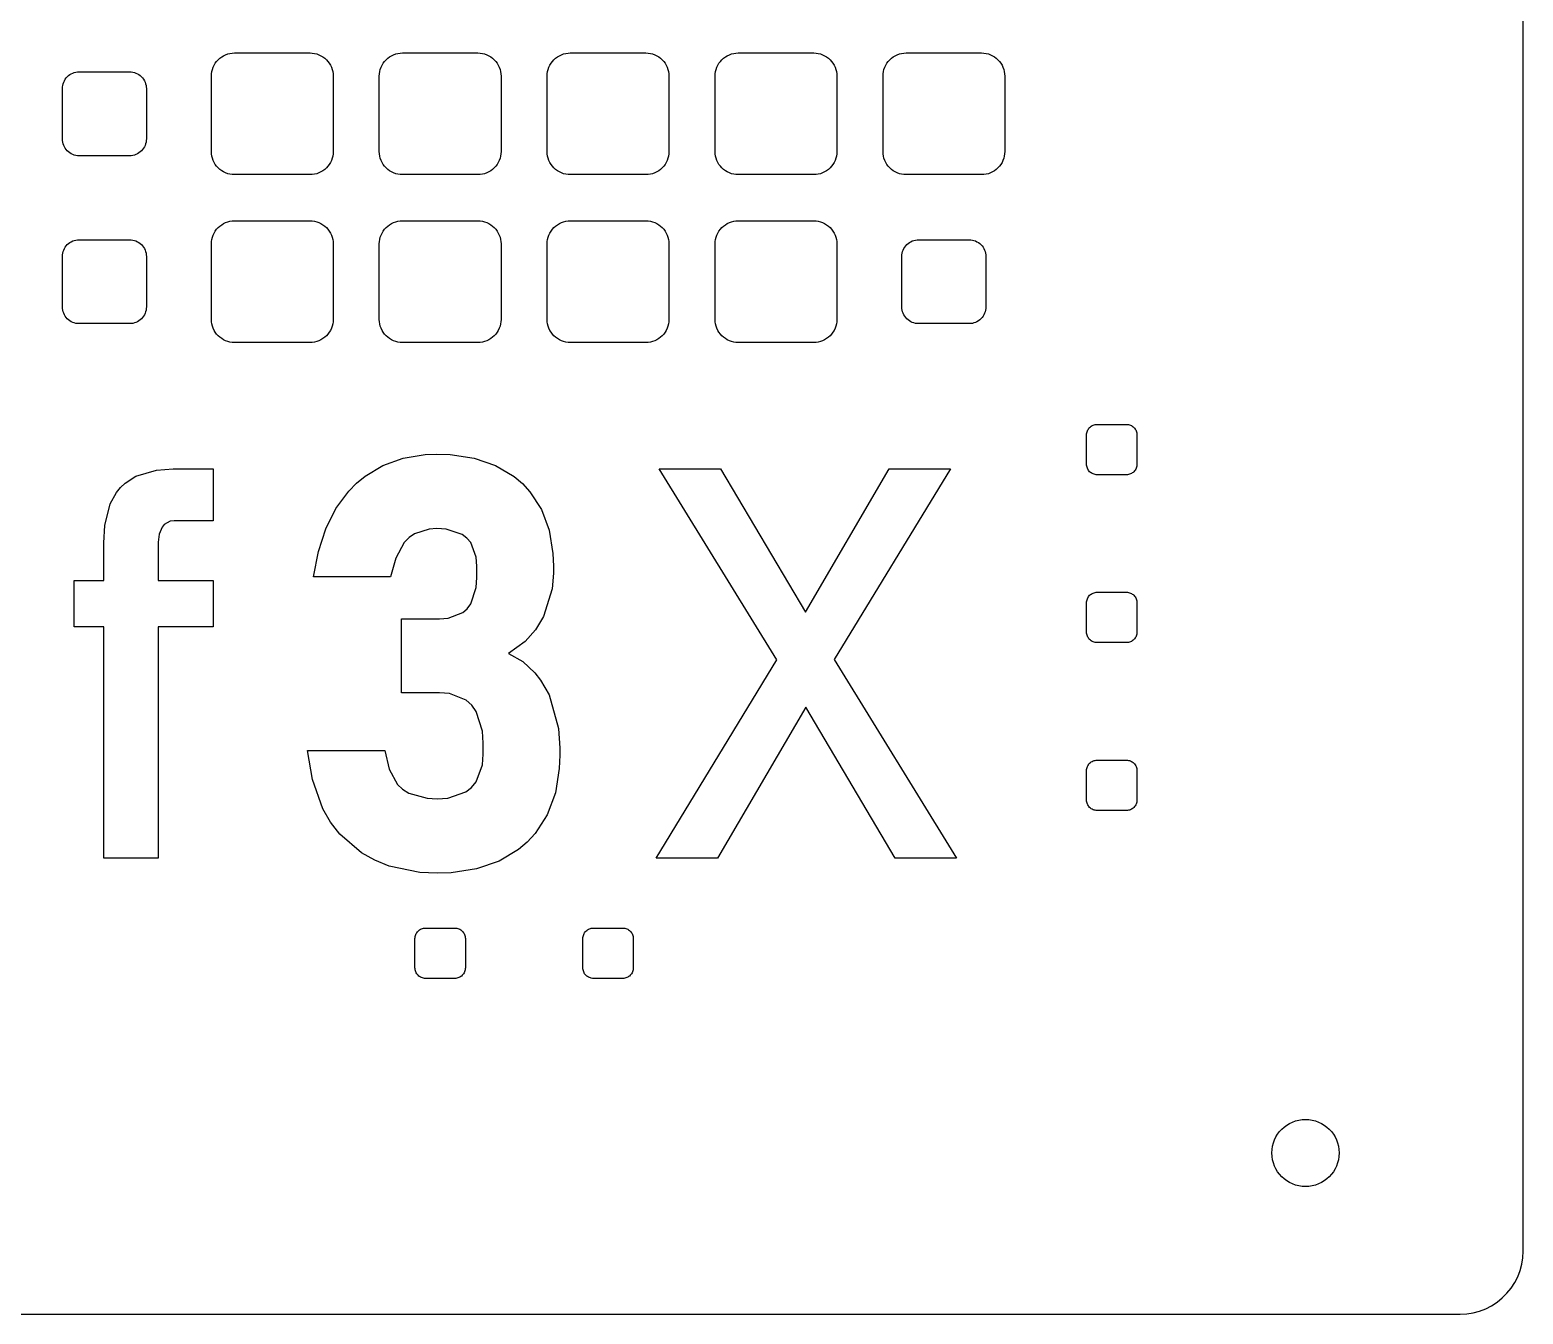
# Model space of a CAD drawing. Header units: millimetres. Extents: x 0 to 324, y 0 to 122.
# Drawn here: x 252.8 to 324, y 0 to 61.2 of the extents above; entities that cross this region are included whole.
import ezdxf

# ---------------------------------------------------------------- set-up
doc = ezdxf.new("R2010")
doc.units = ezdxf.units.MM
doc.layers.add('CUT', color=7, linetype='Continuous')

msp = doc.modelspace()

# ---------------------------------------------------------------- linework, layer by layer
at = {"layer": 'CUT'}
msp.add_lwpolyline([(166.92, 0), (321, 0), (321.314, 0.016), (321.624, 0.066), (321.927, 0.147), (322.22, 0.259), (322.5, 0.402), (322.763, 0.573), (323.007, 0.771), (323.229, 0.993), (323.427, 1.237), (323.598, 1.5), (323.741, 1.78), (323.853, 2.073), (323.934, 2.376), (323.984, 2.686), (324, 3), (324, 119.4)], dxfattribs=at)
for points in [[(266.2, 54.3), (262.6, 54.3), (262.492, 54.305), (262.385, 54.321), (262.281, 54.347), (262.179, 54.384), (262.081, 54.43), (261.989, 54.485), (261.902, 54.55), (261.822, 54.622), (261.75, 54.702), (261.685, 54.789), (261.63, 54.881), (261.584, 54.979), (261.547, 55.081), (261.521, 55.185), (261.505, 55.292), (261.5, 55.4), (261.5, 59), (261.505, 59.108), (261.521, 59.215), (261.547, 59.319), (261.584, 59.421), (261.63, 59.519), (261.685, 59.611), (261.75, 59.698), (261.822, 59.778), (261.902, 59.85), (261.989, 59.915), (262.081, 59.97), (262.179, 60.016), (262.281, 60.053), (262.385, 60.079), (262.492, 60.095), (262.6, 60.1), (266.2, 60.1), (266.308, 60.095), (266.415, 60.079), (266.519, 60.053), (266.621, 60.016), (266.719, 59.97), (266.811, 59.915), (266.898, 59.85), (266.978, 59.778), (267.05, 59.698), (267.115, 59.611), (267.17, 59.519), (267.216, 59.421), (267.253, 59.319), (267.279, 59.215), (267.295, 59.108), (267.3, 59), (267.3, 55.4), (267.295, 55.292), (267.279, 55.185), (267.253, 55.081), (267.216, 54.979), (267.17, 54.881), (267.115, 54.789), (267.05, 54.702), (266.978, 54.622), (266.898, 54.55), (266.811, 54.485), (266.719, 54.43), (266.621, 54.384), (266.519, 54.347), (266.415, 54.321), (266.308, 54.305)], [(274.308, 54.305), (274.2, 54.3), (270.6, 54.3), (270.492, 54.305), (270.385, 54.321), (270.281, 54.347), (270.179, 54.384), (270.081, 54.43), (269.989, 54.485), (269.902, 54.55), (269.822, 54.622), (269.75, 54.702), (269.685, 54.789), (269.63, 54.881), (269.584, 54.979), (269.547, 55.081), (269.521, 55.185), (269.505, 55.292), (269.5, 55.4), (269.5, 59), (269.505, 59.108), (269.521, 59.215), (269.547, 59.319), (269.584, 59.421), (269.63, 59.519), (269.685, 59.611), (269.75, 59.698), (269.822, 59.778), (269.902, 59.85), (269.989, 59.915), (270.081, 59.97), (270.179, 60.016), (270.281, 60.053), (270.385, 60.079), (270.492, 60.095), (270.6, 60.1), (274.2, 60.1), (274.308, 60.095), (274.415, 60.079), (274.519, 60.053), (274.621, 60.016), (274.719, 59.97), (274.811, 59.915), (274.898, 59.85), (274.978, 59.778), (275.05, 59.698), (275.115, 59.611), (275.17, 59.519), (275.216, 59.421), (275.253, 59.319), (275.279, 59.215), (275.295, 59.108), (275.3, 59), (275.3, 55.4), (275.295, 55.292), (275.279, 55.185), (275.253, 55.081), (275.216, 54.979), (275.17, 54.881), (275.115, 54.789), (275.05, 54.702), (274.978, 54.622), (274.898, 54.55), (274.811, 54.485), (274.719, 54.43), (274.621, 54.384), (274.519, 54.347), (274.415, 54.321)], [(282.2, 54.3), (278.6, 54.3), (278.492, 54.305), (278.385, 54.321), (278.281, 54.347), (278.179, 54.384), (278.081, 54.43), (277.989, 54.485), (277.902, 54.55), (277.822, 54.622), (277.75, 54.702), (277.685, 54.789), (277.63, 54.881), (277.584, 54.979), (277.547, 55.081), (277.521, 55.185), (277.505, 55.292), (277.5, 55.4), (277.5, 59), (277.505, 59.108), (277.521, 59.215), (277.547, 59.319), (277.584, 59.421), (277.63, 59.519), (277.685, 59.611), (277.75, 59.698), (277.822, 59.778), (277.902, 59.85), (277.989, 59.915), (278.081, 59.97), (278.179, 60.016), (278.281, 60.053), (278.385, 60.079), (278.492, 60.095), (278.6, 60.1), (282.2, 60.1), (282.308, 60.095), (282.415, 60.079), (282.519, 60.053), (282.621, 60.016), (282.719, 59.97), (282.811, 59.915), (282.898, 59.85), (282.978, 59.778), (283.05, 59.698), (283.115, 59.611), (283.17, 59.519), (283.216, 59.421), (283.253, 59.319), (283.279, 59.215), (283.295, 59.108), (283.3, 59), (283.3, 55.4), (283.295, 55.292), (283.279, 55.185), (283.253, 55.081), (283.216, 54.979), (283.17, 54.881), (283.115, 54.789), (283.05, 54.702), (282.978, 54.622), (282.898, 54.55), (282.811, 54.485), (282.719, 54.43), (282.621, 54.384), (282.519, 54.347), (282.415, 54.321), (282.308, 54.305)], [(290.308, 54.305), (290.2, 54.3), (286.6, 54.3), (286.492, 54.305), (286.385, 54.321), (286.281, 54.347), (286.179, 54.384), (286.081, 54.43), (285.989, 54.485), (285.902, 54.55), (285.822, 54.622), (285.75, 54.702), (285.685, 54.789), (285.63, 54.881), (285.584, 54.979), (285.547, 55.081), (285.521, 55.185), (285.505, 55.292), (285.5, 55.4), (285.5, 59), (285.505, 59.108), (285.521, 59.215), (285.547, 59.319), (285.584, 59.421), (285.63, 59.519), (285.685, 59.611), (285.75, 59.698), (285.822, 59.778), (285.902, 59.85), (285.989, 59.915), (286.081, 59.97), (286.179, 60.016), (286.281, 60.053), (286.385, 60.079), (286.492, 60.095), (286.6, 60.1), (290.2, 60.1), (290.308, 60.095), (290.415, 60.079), (290.519, 60.053), (290.621, 60.016), (290.719, 59.97), (290.811, 59.915), (290.898, 59.85), (290.978, 59.778), (291.05, 59.698), (291.115, 59.611), (291.17, 59.519), (291.216, 59.421), (291.253, 59.319), (291.279, 59.215), (291.295, 59.108), (291.3, 59), (291.3, 55.4), (291.295, 55.292), (291.279, 55.185), (291.253, 55.081), (291.216, 54.979), (291.17, 54.881), (291.115, 54.789), (291.05, 54.702), (290.978, 54.622), (290.898, 54.55), (290.811, 54.485), (290.719, 54.43), (290.621, 54.384), (290.519, 54.347), (290.415, 54.321)], [(298.2, 54.3), (294.6, 54.3), (294.492, 54.305), (294.385, 54.321), (294.281, 54.347), (294.179, 54.384), (294.081, 54.43), (293.989, 54.485), (293.902, 54.55), (293.822, 54.622), (293.75, 54.702), (293.685, 54.789), (293.63, 54.881), (293.584, 54.979), (293.547, 55.081), (293.521, 55.185), (293.505, 55.292), (293.5, 55.4), (293.5, 59), (293.505, 59.108), (293.521, 59.215), (293.547, 59.319), (293.584, 59.421), (293.63, 59.519), (293.685, 59.611), (293.75, 59.698), (293.822, 59.778), (293.902, 59.85), (293.989, 59.915), (294.081, 59.97), (294.179, 60.016), (294.281, 60.053), (294.385, 60.079), (294.492, 60.095), (294.6, 60.1), (298.2, 60.1), (298.308, 60.095), (298.415, 60.079), (298.519, 60.053), (298.621, 60.016), (298.719, 59.97), (298.811, 59.915), (298.898, 59.85), (298.978, 59.778), (299.05, 59.698), (299.115, 59.611), (299.17, 59.519), (299.216, 59.421), (299.253, 59.319), (299.279, 59.215), (299.295, 59.108), (299.3, 59), (299.3, 55.4), (299.295, 55.292), (299.279, 55.185), (299.253, 55.081), (299.216, 54.979), (299.17, 54.881), (299.115, 54.789), (299.05, 54.702), (298.978, 54.622), (298.898, 54.55), (298.811, 54.485), (298.719, 54.43), (298.621, 54.384), (298.519, 54.347), (298.415, 54.321), (298.308, 54.305)], [(257.6, 55.2), (255.2, 55.2), (255.122, 55.204), (255.044, 55.215), (254.968, 55.234), (254.894, 55.261), (254.823, 55.294), (254.756, 55.335), (254.692, 55.382), (254.634, 55.434), (254.582, 55.492), (254.535, 55.556), (254.494, 55.623), (254.461, 55.694), (254.434, 55.768), (254.415, 55.844), (254.404, 55.922), (254.4, 56), (254.4, 58.4), (254.404, 58.478), (254.415, 58.556), (254.434, 58.632), (254.461, 58.706), (254.494, 58.777), (254.535, 58.844), (254.582, 58.908), (254.634, 58.966), (254.692, 59.018), (254.756, 59.065), (254.823, 59.106), (254.894, 59.139), (254.968, 59.166), (255.044, 59.185), (255.122, 59.196), (255.2, 59.2), (257.6, 59.2), (257.678, 59.196), (257.756, 59.185), (257.832, 59.166), (257.906, 59.139), (257.977, 59.106), (258.044, 59.065), (258.108, 59.018), (258.166, 58.966), (258.218, 58.908), (258.265, 58.844), (258.306, 58.777), (258.339, 58.706), (258.366, 58.632), (258.385, 58.556), (258.396, 58.478), (258.4, 58.4), (258.4, 56), (258.396, 55.922), (258.385, 55.844), (258.366, 55.768), (258.339, 55.694), (258.306, 55.623), (258.265, 55.556), (258.218, 55.492), (258.166, 55.434), (258.108, 55.382), (258.044, 55.335), (257.977, 55.294), (257.906, 55.261), (257.832, 55.234), (257.756, 55.215), (257.678, 55.204)], [(266.2, 46.3), (262.6, 46.3), (262.492, 46.305), (262.385, 46.321), (262.281, 46.347), (262.179, 46.384), (262.081, 46.43), (261.989, 46.485), (261.902, 46.55), (261.822, 46.622), (261.75, 46.702), (261.685, 46.789), (261.63, 46.881), (261.584, 46.979), (261.547, 47.081), (261.521, 47.185), (261.505, 47.292), (261.5, 47.4), (261.5, 51), (261.505, 51.108), (261.521, 51.215), (261.547, 51.319), (261.584, 51.421), (261.63, 51.519), (261.685, 51.611), (261.75, 51.698), (261.822, 51.778), (261.902, 51.85), (261.989, 51.915), (262.081, 51.97), (262.179, 52.016), (262.281, 52.053), (262.385, 52.079), (262.492, 52.095), (262.6, 52.1), (266.2, 52.1), (266.308, 52.095), (266.415, 52.079), (266.519, 52.053), (266.621, 52.016), (266.719, 51.97), (266.811, 51.915), (266.898, 51.85), (266.978, 51.778), (267.05, 51.698), (267.115, 51.611), (267.17, 51.519), (267.216, 51.421), (267.253, 51.319), (267.279, 51.215), (267.295, 51.108), (267.3, 51), (267.3, 47.4), (267.295, 47.292), (267.279, 47.185), (267.253, 47.081), (267.216, 46.979), (267.17, 46.881), (267.115, 46.789), (267.05, 46.702), (266.978, 46.622), (266.898, 46.55), (266.811, 46.485), (266.719, 46.43), (266.621, 46.384), (266.519, 46.347), (266.415, 46.321), (266.308, 46.305)], [(274.308, 46.305), (274.2, 46.3), (270.6, 46.3), (270.492, 46.305), (270.385, 46.321), (270.281, 46.347), (270.179, 46.384), (270.081, 46.43), (269.989, 46.485), (269.902, 46.55), (269.822, 46.622), (269.75, 46.702), (269.685, 46.789), (269.63, 46.881), (269.584, 46.979), (269.547, 47.081), (269.521, 47.185), (269.505, 47.292), (269.5, 47.4), (269.5, 51), (269.505, 51.108), (269.521, 51.215), (269.547, 51.319), (269.584, 51.421), (269.63, 51.519), (269.685, 51.611), (269.75, 51.698), (269.822, 51.778), (269.902, 51.85), (269.989, 51.915), (270.081, 51.97), (270.179, 52.016), (270.281, 52.053), (270.385, 52.079), (270.492, 52.095), (270.6, 52.1), (274.2, 52.1), (274.308, 52.095), (274.415, 52.079), (274.519, 52.053), (274.621, 52.016), (274.719, 51.97), (274.811, 51.915), (274.898, 51.85), (274.978, 51.778), (275.05, 51.698), (275.115, 51.611), (275.17, 51.519), (275.216, 51.421), (275.253, 51.319), (275.279, 51.215), (275.295, 51.108), (275.3, 51), (275.3, 47.4), (275.295, 47.292), (275.279, 47.185), (275.253, 47.081), (275.216, 46.979), (275.17, 46.881), (275.115, 46.789), (275.05, 46.702), (274.978, 46.622), (274.898, 46.55), (274.811, 46.485), (274.719, 46.43), (274.621, 46.384), (274.519, 46.347), (274.415, 46.321)], [(282.2, 46.3), (278.6, 46.3), (278.492, 46.305), (278.385, 46.321), (278.281, 46.347), (278.179, 46.384), (278.081, 46.43), (277.989, 46.485), (277.902, 46.55), (277.822, 46.622), (277.75, 46.702), (277.685, 46.789), (277.63, 46.881), (277.584, 46.979), (277.547, 47.081), (277.521, 47.185), (277.505, 47.292), (277.5, 47.4), (277.5, 51), (277.505, 51.108), (277.521, 51.215), (277.547, 51.319), (277.584, 51.421), (277.63, 51.519), (277.685, 51.611), (277.75, 51.698), (277.822, 51.778), (277.902, 51.85), (277.989, 51.915), (278.081, 51.97), (278.179, 52.016), (278.281, 52.053), (278.385, 52.079), (278.492, 52.095), (278.6, 52.1), (282.2, 52.1), (282.308, 52.095), (282.415, 52.079), (282.519, 52.053), (282.621, 52.016), (282.719, 51.97), (282.811, 51.915), (282.898, 51.85), (282.978, 51.778), (283.05, 51.698), (283.115, 51.611), (283.17, 51.519), (283.216, 51.421), (283.253, 51.319), (283.279, 51.215), (283.295, 51.108), (283.3, 51), (283.3, 47.4), (283.295, 47.292), (283.279, 47.185), (283.253, 47.081), (283.216, 46.979), (283.17, 46.881), (283.115, 46.789), (283.05, 46.702), (282.978, 46.622), (282.898, 46.55), (282.811, 46.485), (282.719, 46.43), (282.621, 46.384), (282.519, 46.347), (282.415, 46.321), (282.308, 46.305)], [(290.2, 46.3), (286.6, 46.3), (286.492, 46.305), (286.385, 46.321), (286.281, 46.347), (286.179, 46.384), (286.081, 46.43), (285.989, 46.485), (285.902, 46.55), (285.822, 46.622), (285.75, 46.702), (285.685, 46.789), (285.63, 46.881), (285.584, 46.979), (285.547, 47.081), (285.521, 47.185), (285.505, 47.292), (285.5, 47.4), (285.5, 51), (285.505, 51.108), (285.521, 51.215), (285.547, 51.319), (285.584, 51.421), (285.63, 51.519), (285.685, 51.611), (285.75, 51.698), (285.822, 51.778), (285.902, 51.85), (285.989, 51.915), (286.081, 51.97), (286.179, 52.016), (286.281, 52.053), (286.385, 52.079), (286.492, 52.095), (286.6, 52.1), (290.2, 52.1), (290.308, 52.095), (290.415, 52.079), (290.519, 52.053), (290.621, 52.016), (290.719, 51.97), (290.811, 51.915), (290.898, 51.85), (290.978, 51.778), (291.05, 51.698), (291.115, 51.611), (291.17, 51.519), (291.216, 51.421), (291.253, 51.319), (291.279, 51.215), (291.295, 51.108), (291.3, 51), (291.3, 47.4), (291.295, 47.292), (291.279, 47.185), (291.253, 47.081), (291.216, 46.979), (291.17, 46.881), (291.115, 46.789), (291.05, 46.702), (290.978, 46.622), (290.898, 46.55), (290.811, 46.485), (290.719, 46.43), (290.621, 46.384), (290.519, 46.347), (290.415, 46.321), (290.308, 46.305)], [(257.6, 47.2), (255.2, 47.2), (255.122, 47.204), (255.044, 47.215), (254.968, 47.234), (254.894, 47.261), (254.823, 47.294), (254.756, 47.335), (254.692, 47.382), (254.634, 47.434), (254.582, 47.492), (254.535, 47.556), (254.494, 47.623), (254.461, 47.694), (254.434, 47.768), (254.415, 47.844), (254.404, 47.922), (254.4, 48), (254.4, 50.4), (254.404, 50.478), (254.415, 50.556), (254.434, 50.632), (254.461, 50.706), (254.494, 50.777), (254.535, 50.844), (254.582, 50.908), (254.634, 50.966), (254.692, 51.018), (254.756, 51.065), (254.823, 51.106), (254.894, 51.139), (254.968, 51.166), (255.044, 51.185), (255.122, 51.196), (255.2, 51.2), (257.6, 51.2), (257.678, 51.196), (257.756, 51.185), (257.832, 51.166), (257.906, 51.139), (257.977, 51.106), (258.044, 51.065), (258.108, 51.018), (258.166, 50.966), (258.218, 50.908), (258.265, 50.844), (258.306, 50.777), (258.339, 50.706), (258.366, 50.632), (258.385, 50.556), (258.396, 50.478), (258.4, 50.4), (258.4, 48), (258.396, 47.922), (258.385, 47.844), (258.366, 47.768), (258.339, 47.694), (258.306, 47.623), (258.265, 47.556), (258.218, 47.492), (258.166, 47.434), (258.108, 47.382), (258.044, 47.335), (257.977, 47.294), (257.906, 47.261), (257.832, 47.234), (257.756, 47.215), (257.678, 47.204)], [(297.6, 47.2), (295.2, 47.2), (295.122, 47.204), (295.044, 47.215), (294.968, 47.234), (294.894, 47.261), (294.823, 47.294), (294.756, 47.335), (294.692, 47.382), (294.634, 47.434), (294.582, 47.492), (294.535, 47.556), (294.494, 47.623), (294.461, 47.694), (294.434, 47.768), (294.415, 47.844), (294.404, 47.922), (294.4, 48), (294.4, 50.4), (294.404, 50.478), (294.415, 50.556), (294.434, 50.632), (294.461, 50.706), (294.494, 50.777), (294.535, 50.844), (294.582, 50.908), (294.634, 50.966), (294.692, 51.018), (294.756, 51.065), (294.823, 51.106), (294.894, 51.139), (294.968, 51.166), (295.044, 51.185), (295.122, 51.196), (295.2, 51.2), (297.6, 51.2), (297.678, 51.196), (297.756, 51.185), (297.832, 51.166), (297.906, 51.139), (297.977, 51.106), (298.044, 51.065), (298.108, 51.018), (298.166, 50.966), (298.218, 50.908), (298.265, 50.844), (298.306, 50.777), (298.339, 50.706), (298.366, 50.632), (298.385, 50.556), (298.396, 50.478), (298.4, 50.4), (298.4, 48), (298.396, 47.922), (298.385, 47.844), (298.366, 47.768), (298.339, 47.694), (298.306, 47.623), (298.265, 47.556), (298.218, 47.492), (298.166, 47.434), (298.108, 47.382), (298.044, 47.335), (297.977, 47.294), (297.906, 47.261), (297.832, 47.234), (297.756, 47.215), (297.678, 47.204)], [(305.1, 40), (303.7, 40), (303.651, 40.002), (303.602, 40.01), (303.555, 40.022), (303.509, 40.038), (303.464, 40.059), (303.422, 40.084), (303.383, 40.113), (303.346, 40.146), (303.313, 40.183), (303.284, 40.222), (303.259, 40.264), (303.238, 40.309), (303.222, 40.355), (303.21, 40.402), (303.202, 40.451), (303.2, 40.5), (303.2, 41.9), (303.202, 41.949), (303.21, 41.998), (303.222, 42.045), (303.238, 42.091), (303.259, 42.136), (303.284, 42.178), (303.313, 42.217), (303.346, 42.254), (303.383, 42.287), (303.422, 42.316), (303.464, 42.341), (303.509, 42.362), (303.555, 42.378), (303.602, 42.39), (303.651, 42.398), (303.7, 42.4), (305.1, 42.4), (305.149, 42.398), (305.198, 42.39), (305.245, 42.378), (305.291, 42.362), (305.336, 42.341), (305.378, 42.316), (305.417, 42.287), (305.454, 42.254), (305.487, 42.217), (305.516, 42.178), (305.541, 42.136), (305.562, 42.091), (305.578, 42.045), (305.59, 41.998), (305.598, 41.949), (305.6, 41.9), (305.6, 40.5), (305.598, 40.451), (305.59, 40.402), (305.578, 40.355), (305.562, 40.309), (305.541, 40.264), (305.516, 40.222), (305.487, 40.183), (305.454, 40.146), (305.417, 40.113), (305.378, 40.084), (305.336, 40.059), (305.291, 40.038), (305.245, 40.022), (305.198, 40.01), (305.149, 40.002)], [(274.452, 27.208), (274.415, 27.784), (274.12, 28.719), (273.905, 29.021), (273.646, 29.253), (272.849, 29.569), (272.365, 29.609), (270.55, 29.609), (270.55, 33.13), (272.365, 33.13), (272.787, 33.163), (273.476, 33.428), (273.688, 33.612), (273.863, 33.854), (274.114, 34.633), (274.146, 35.111), (274.146, 35.65), (274.113, 36.072), (273.854, 36.766), (273.673, 36.983), (273.441, 37.158), (272.691, 37.41), (272.248, 37.44), (271.877, 37.413), (271.174, 37.179), (270.917, 37.005), (270.692, 36.777), (270.285, 36.02), (270.04, 35.135), (266.362, 35.135), (266.61, 36.346), (266.951, 37.428), (267.431, 38.394), (268.045, 39.219), (268.416, 39.594), (268.82, 39.929), (269.675, 40.448), (270.639, 40.796), (271.68, 40.966), (272.246, 40.988), (272.877, 40.967), (274.016, 40.797), (275.04, 40.448), (275.918, 39.922), (276.32, 39.577), (276.679, 39.191), (277.228, 38.344), (277.594, 37.352), (277.772, 36.251), (277.794, 35.651), (277.794, 35.317), (277.741, 34.566), (277.326, 33.237), (276.939, 32.609), (276.456, 32.051), (275.657, 31.484), (276.333, 31.101), (276.909, 30.553), (277.173, 30.217), (277.591, 29.506), (278.043, 27.903), (278.1, 26.971), (278.1, 26.639), (278.077, 26.006), (277.889, 24.843), (277.504, 23.797), (276.926, 22.903), (276.549, 22.497), (276.128, 22.135), (275.204, 21.581), (274.125, 21.213), (272.923, 21.035), (272.256, 21.012), (271.433, 21.05), (269.971, 21.352), (269.282, 21.63), (268.646, 21.988), (267.619, 22.875), (267.179, 23.448), (266.813, 24.085), (266.324, 25.472), (266.071, 26.865), (269.766, 26.865), (269.969, 25.97), (270.365, 25.234), (270.605, 25.013), (270.91, 24.833), (271.774, 24.589), (272.257, 24.56), (272.762, 24.595), (273.617, 24.889), (273.895, 25.1), (274.113, 25.366), (274.414, 26.184), (274.452, 26.681)], [(258.968, 34.968), (261.585, 34.968), (261.585, 32.747), (258.968, 32.747), (258.968, 21.726), (256.368, 21.726), (256.368, 32.747), (254.964, 32.747), (254.964, 34.968), (256.368, 34.968), (256.368, 36.763), (256.418, 37.584), (256.682, 38.611), (256.984, 39.159), (257.172, 39.392), (257.387, 39.599), (257.9, 39.929), (258.879, 40.219), (259.67, 40.274), (261.585, 40.274), (261.585, 37.8), (259.723, 37.8), (259.539, 37.781), (259.251, 37.63), (259.148, 37.498), (259.013, 37.173), (258.968, 36.792)], [(282.689, 21.726), (288.447, 31.185), (282.84, 40.274), (285.763, 40.274), (289.805, 33.458), (293.796, 40.274), (296.718, 40.274), (291.174, 31.199), (297, 21.726), (294.077, 21.726), (289.819, 28.926), (285.608, 21.726)], [(305.149, 32.002), (305.1, 32), (303.7, 32), (303.651, 32.002), (303.602, 32.01), (303.555, 32.022), (303.509, 32.038), (303.464, 32.059), (303.422, 32.084), (303.383, 32.113), (303.346, 32.146), (303.313, 32.183), (303.284, 32.222), (303.259, 32.264), (303.238, 32.309), (303.222, 32.355), (303.21, 32.402), (303.202, 32.451), (303.2, 32.5), (303.2, 33.9), (303.202, 33.949), (303.21, 33.998), (303.222, 34.045), (303.238, 34.091), (303.259, 34.136), (303.284, 34.178), (303.313, 34.217), (303.346, 34.254), (303.383, 34.287), (303.422, 34.316), (303.464, 34.341), (303.509, 34.362), (303.555, 34.378), (303.602, 34.39), (303.651, 34.398), (303.7, 34.4), (305.1, 34.4), (305.149, 34.398), (305.198, 34.39), (305.245, 34.378), (305.291, 34.362), (305.336, 34.341), (305.378, 34.316), (305.417, 34.287), (305.454, 34.254), (305.487, 34.217), (305.516, 34.178), (305.541, 34.136), (305.562, 34.091), (305.578, 34.045), (305.59, 33.998), (305.598, 33.949), (305.6, 33.9), (305.6, 32.5), (305.598, 32.451), (305.59, 32.402), (305.578, 32.355), (305.562, 32.309), (305.541, 32.264), (305.516, 32.222), (305.487, 32.183), (305.454, 32.146), (305.417, 32.113), (305.378, 32.084), (305.336, 32.059), (305.291, 32.038), (305.245, 32.022), (305.198, 32.01)], [(305.149, 24.002), (305.1, 24), (303.7, 24), (303.651, 24.002), (303.602, 24.01), (303.555, 24.022), (303.509, 24.038), (303.464, 24.059), (303.422, 24.084), (303.383, 24.113), (303.346, 24.146), (303.313, 24.183), (303.284, 24.222), (303.259, 24.264), (303.238, 24.309), (303.222, 24.355), (303.21, 24.402), (303.202, 24.451), (303.2, 24.5), (303.2, 25.9), (303.202, 25.949), (303.21, 25.998), (303.222, 26.045), (303.238, 26.091), (303.259, 26.136), (303.284, 26.178), (303.313, 26.217), (303.346, 26.254), (303.383, 26.287), (303.422, 26.316), (303.464, 26.341), (303.509, 26.362), (303.555, 26.378), (303.602, 26.39), (303.651, 26.398), (303.7, 26.4), (305.1, 26.4), (305.149, 26.398), (305.198, 26.39), (305.245, 26.378), (305.291, 26.362), (305.336, 26.341), (305.378, 26.316), (305.417, 26.287), (305.454, 26.254), (305.487, 26.217), (305.516, 26.178), (305.541, 26.136), (305.562, 26.091), (305.578, 26.045), (305.59, 25.998), (305.598, 25.949), (305.6, 25.9), (305.6, 24.5), (305.598, 24.451), (305.59, 24.402), (305.578, 24.355), (305.562, 24.309), (305.541, 24.264), (305.516, 24.222), (305.487, 24.183), (305.454, 24.146), (305.417, 24.113), (305.378, 24.084), (305.336, 24.059), (305.291, 24.038), (305.245, 24.022), (305.198, 24.01)], [(273.149, 16.002), (273.1, 16), (271.7, 16), (271.651, 16.002), (271.602, 16.01), (271.555, 16.022), (271.509, 16.038), (271.464, 16.059), (271.422, 16.084), (271.383, 16.113), (271.346, 16.146), (271.313, 16.183), (271.284, 16.222), (271.259, 16.264), (271.238, 16.309), (271.222, 16.355), (271.21, 16.402), (271.202, 16.451), (271.2, 16.5), (271.2, 17.9), (271.202, 17.949), (271.21, 17.998), (271.222, 18.045), (271.238, 18.091), (271.259, 18.136), (271.284, 18.178), (271.313, 18.217), (271.346, 18.254), (271.383, 18.287), (271.422, 18.316), (271.464, 18.341), (271.509, 18.362), (271.555, 18.378), (271.602, 18.39), (271.651, 18.398), (271.7, 18.4), (273.1, 18.4), (273.149, 18.398), (273.198, 18.39), (273.245, 18.378), (273.291, 18.362), (273.336, 18.341), (273.378, 18.316), (273.417, 18.287), (273.454, 18.254), (273.487, 18.217), (273.516, 18.178), (273.541, 18.136), (273.562, 18.091), (273.578, 18.045), (273.59, 17.998), (273.598, 17.949), (273.6, 17.9), (273.6, 16.5), (273.598, 16.451), (273.59, 16.402), (273.578, 16.355), (273.562, 16.309), (273.541, 16.264), (273.516, 16.222), (273.487, 16.183), (273.454, 16.146), (273.417, 16.113), (273.378, 16.084), (273.336, 16.059), (273.291, 16.038), (273.245, 16.022), (273.198, 16.01)], [(281.1, 16), (279.7, 16), (279.651, 16.002), (279.602, 16.01), (279.555, 16.022), (279.509, 16.038), (279.464, 16.059), (279.422, 16.084), (279.383, 16.113), (279.346, 16.146), (279.313, 16.183), (279.284, 16.222), (279.259, 16.264), (279.238, 16.309), (279.222, 16.355), (279.21, 16.402), (279.202, 16.451), (279.2, 16.5), (279.2, 17.9), (279.202, 17.949), (279.21, 17.998), (279.222, 18.045), (279.238, 18.091), (279.259, 18.136), (279.284, 18.178), (279.313, 18.217), (279.346, 18.254), (279.383, 18.287), (279.422, 18.316), (279.464, 18.341), (279.509, 18.362), (279.555, 18.378), (279.602, 18.39), (279.651, 18.398), (279.7, 18.4), (281.1, 18.4), (281.149, 18.398), (281.198, 18.39), (281.245, 18.378), (281.291, 18.362), (281.336, 18.341), (281.378, 18.316), (281.417, 18.287), (281.454, 18.254), (281.487, 18.217), (281.516, 18.178), (281.541, 18.136), (281.562, 18.091), (281.578, 18.045), (281.59, 17.998), (281.598, 17.949), (281.6, 17.9), (281.6, 16.5), (281.598, 16.451), (281.59, 16.402), (281.578, 16.355), (281.562, 16.309), (281.541, 16.264), (281.516, 16.222), (281.487, 16.183), (281.454, 16.146), (281.417, 16.113), (281.378, 16.084), (281.336, 16.059), (281.291, 16.038), (281.245, 16.022), (281.198, 16.01), (281.149, 16.002)]]:
    msp.add_lwpolyline(points, close=True, dxfattribs=at)
msp.add_circle((313.63, 7.68), 1.6, dxfattribs=at)

doc.saveas('drawing.dxf')
